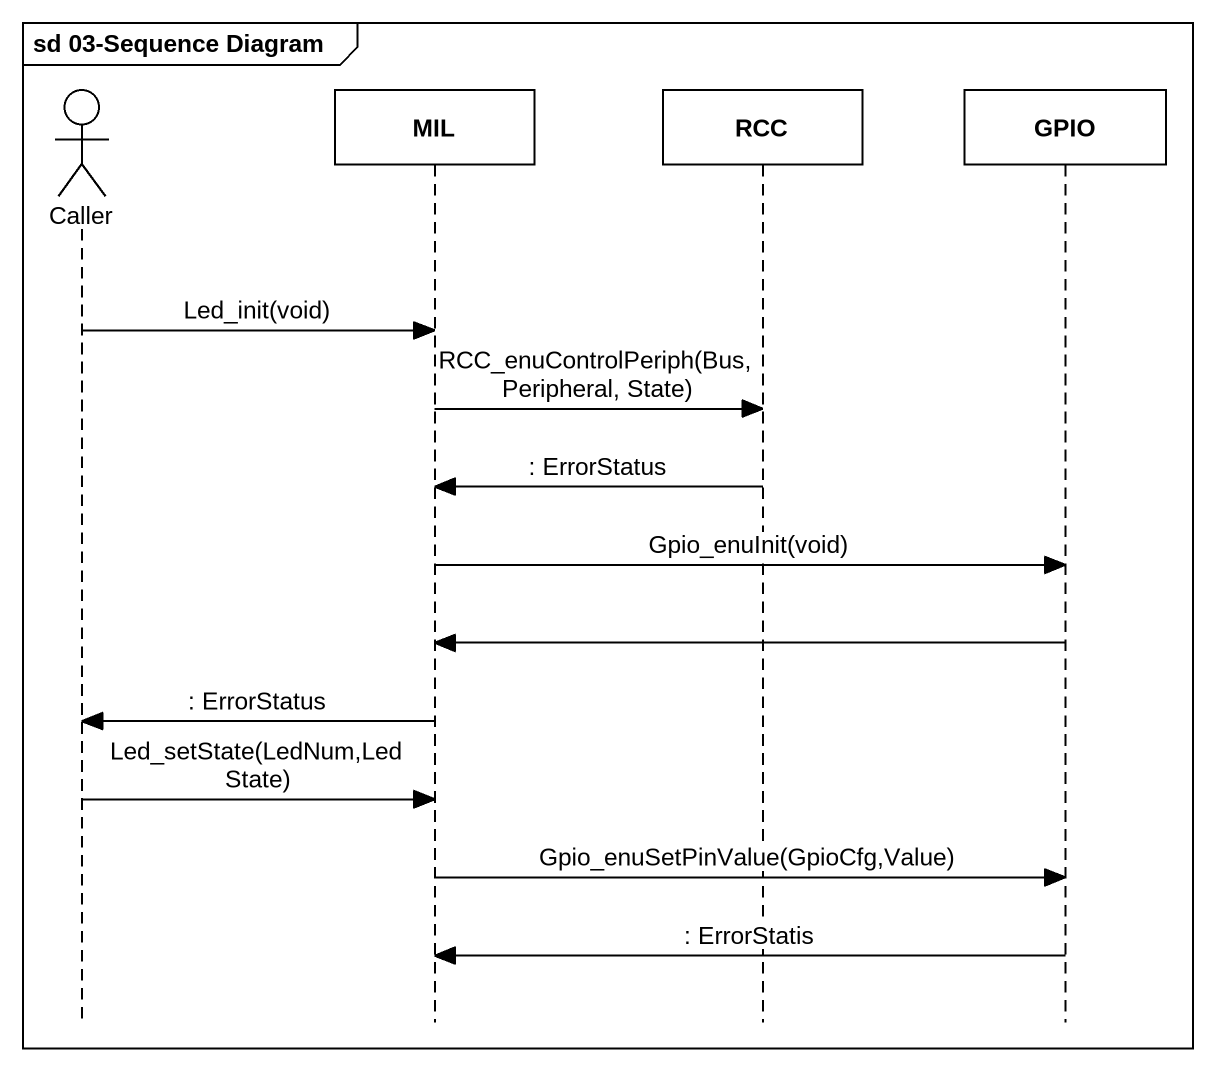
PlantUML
@startuml
mainframe sd 03-Sequence Diagram
hide footbox
actor Caller
participant MIL
participant RCC
participant GPIO

Caller -> MIL : Led_init(void)
MIL -> RCC : RCC_enuControlPeriph(Bus, Peripheral, State)
RCC -> MIL : : ErrorStatus
MIL -> GPIO : Gpio_enuInit(void)
GPIO -> MIL
MIL -> Caller : : ErrorStatus
Caller -> MIL : Led_setState(LedNum,LedState)
MIL -> GPIO : Gpio_enuSetPinValue(GpioCfg,Value)
GPIO -> MIL : : ErrorStatis
@enduml
